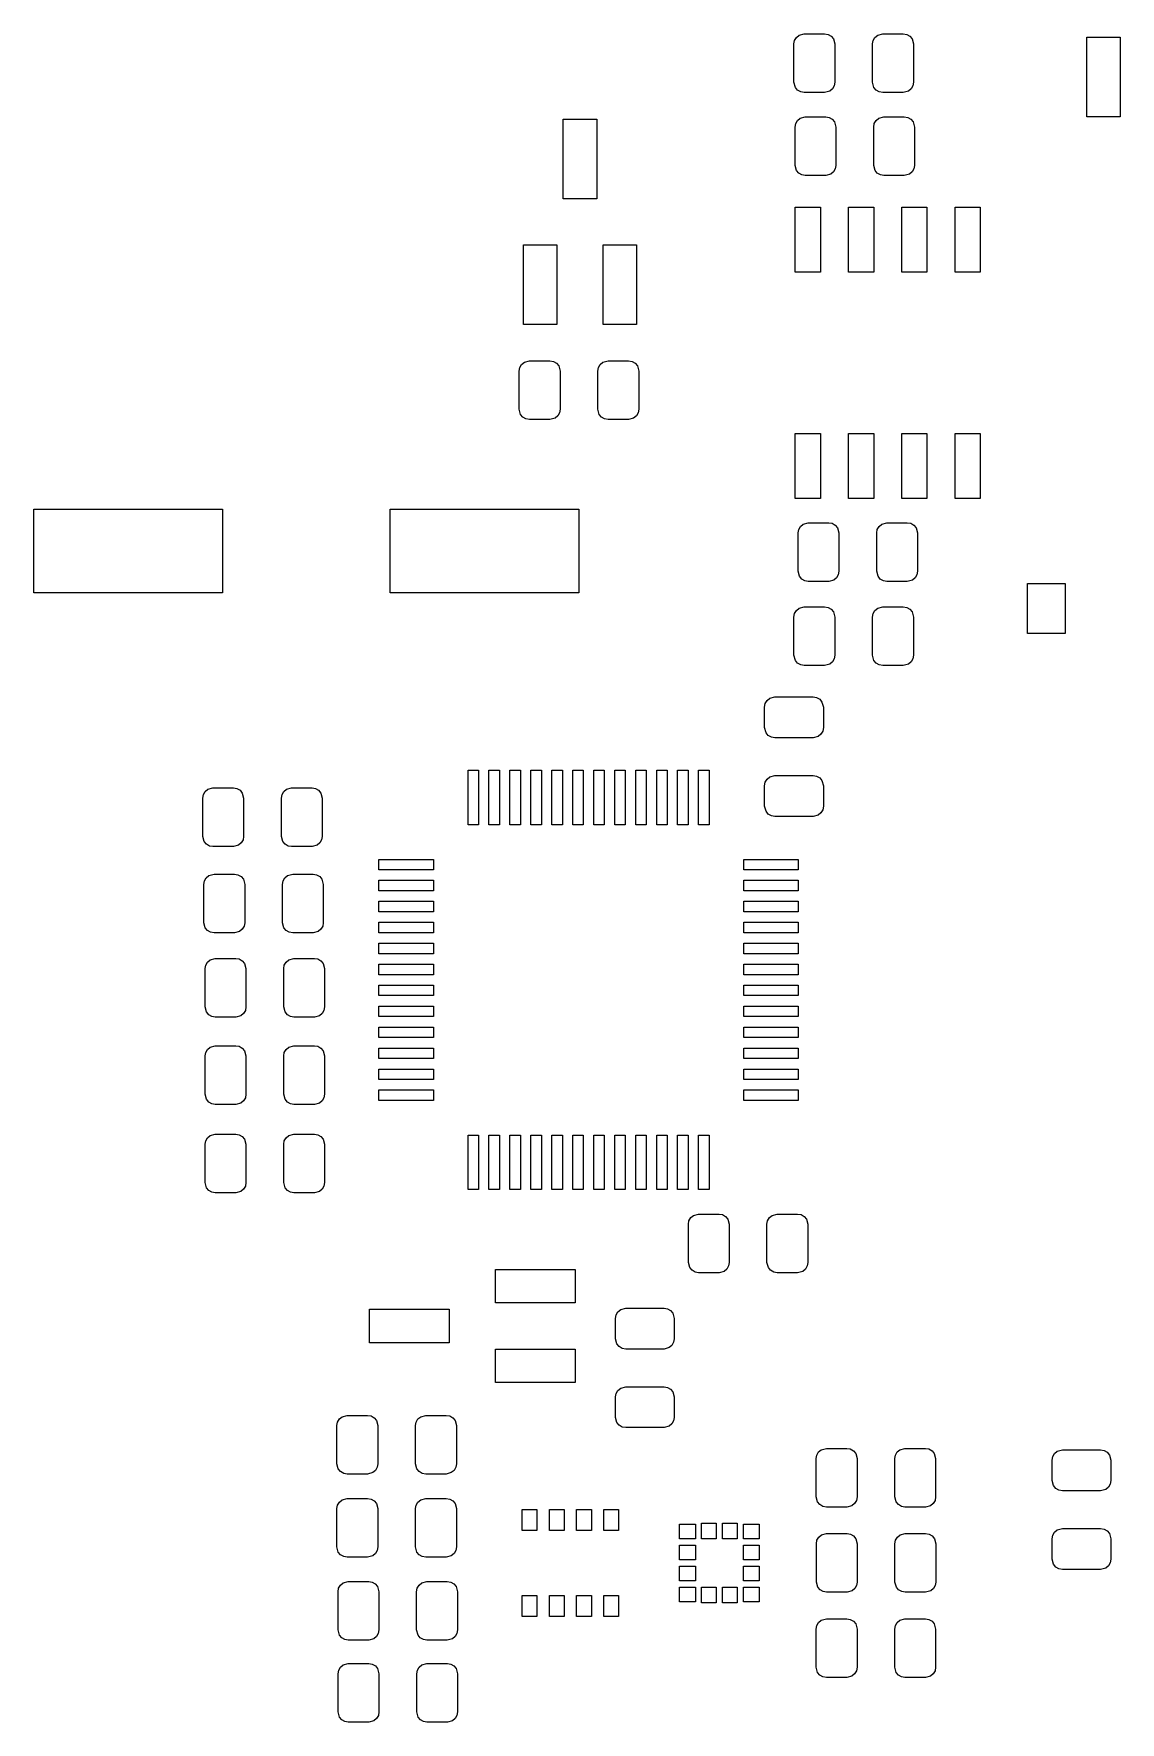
# Model space of a CAD drawing. Extents: x 70.8 to 122.8, y -108.7 to -68.4.
# Drawn here: x 70.77 to 96.68, y -108.7 to -68.44 of the extents above; entities that cross this region are included whole.
import ezdxf

# ---------------------------------------------------------------- set-up
doc = ezdxf.new("R2010")
doc.units = 0
doc.header["$MEASUREMENT"] = 0
doc.layers.add('BLACK', color=7, linetype='CONTINUOUS')

msp = doc.modelspace()

# ---------------------------------------------------------------- linework, layer by layer
at = {"layer": 'BLACK', "linetype": 'CONTINUOUS'}
for p, q in [((89.0216, -68.4715), (89.1435, -68.4388)), ((89.1435, -68.4388), (89.6309, -68.4388)), ((89.6309, -68.4388), (89.7143, -68.4535)), ((90.8966, -68.4715), (91.0185, -68.4388)), ((91.0185, -68.4388), (91.5059, -68.4388)), ((91.5059, -68.4388), (91.5893, -68.4535)), ((88.8997, -68.6825), (88.9144, -68.5992)), ((88.8997, -69.5951), (88.8997, -68.6825)), ((88.9144, -68.5992), (88.9567, -68.5259)), ((88.9567, -68.5259), (89.0216, -68.4715)), ((89.7143, -68.4535), (89.7876, -68.4958)), ((89.7876, -68.4958), (89.842, -68.5607)), ((89.842, -68.5607), (89.8747, -68.6825)), ((89.8747, -68.6825), (89.8747, -69.5951)), ((90.7747, -68.6825), (90.7894, -68.5992)), ((90.7747, -69.5951), (90.7747, -68.6825)), ((90.7894, -68.5992), (90.8317, -68.5259)), ((90.8317, -68.5259), (90.8966, -68.4715)), ((91.5893, -68.4535), (91.6626, -68.4958)), ((91.6626, -68.4958), (91.717, -68.5607)), ((91.717, -68.5607), (91.7497, -68.6825)), ((91.7497, -68.6825), (91.7497, -69.5951)), ((95.8812, -70.4176), (95.8812, -68.5176)), ((95.8812, -68.5176), (96.6812, -68.5176)), ((96.6812, -68.5176), (96.6812, -70.4176)), ((88.9324, -69.7169), (88.8997, -69.5951)), ((89.8747, -69.5951), (89.86, -69.6784)), ((90.8074, -69.7169), (90.7747, -69.5951)), ((91.7497, -69.5951), (91.735, -69.6784)), ((88.9868, -69.7818), (88.9324, -69.7169)), ((89.0601, -69.8241), (88.9868, -69.7818)), ((89.1435, -69.8388), (89.0601, -69.8241)), ((89.6309, -69.8388), (89.1435, -69.8388)), ((89.7528, -69.8061), (89.6309, -69.8388)), ((89.8177, -69.7517), (89.7528, -69.8061)), ((89.86, -69.6784), (89.8177, -69.7517)), ((90.8618, -69.7818), (90.8074, -69.7169)), ((90.9351, -69.8241), (90.8618, -69.7818)), ((91.0185, -69.8388), (90.9351, -69.8241)), ((91.5059, -69.8388), (91.0185, -69.8388)), ((91.6278, -69.8061), (91.5059, -69.8388)), ((91.6927, -69.7517), (91.6278, -69.8061)), ((91.735, -69.6784), (91.6927, -69.7517)), ((88.9821, -70.5071), (89.047, -70.4527)), ((89.047, -70.4527), (89.1688, -70.42)), ((89.1688, -70.42), (89.6563, -70.42)), ((89.6563, -70.42), (89.7397, -70.4347)), ((89.7397, -70.4347), (89.813, -70.477)), ((90.8571, -70.5071), (90.922, -70.4527)), ((90.922, -70.4527), (91.0438, -70.42)), ((91.0438, -70.42), (91.5313, -70.42)), ((91.5313, -70.42), (91.6147, -70.4347)), ((91.6147, -70.4347), (91.688, -70.477)), ((96.6812, -70.4176), (95.8812, -70.4176)), ((83.3946, -72.3734), (83.3946, -70.4734)), ((83.3946, -70.4734), (84.1946, -70.4734)), ((84.1946, -70.4734), (84.1946, -72.3734)), ((88.9251, -70.6637), (88.9398, -70.5804)), ((88.9251, -71.5763), (88.9251, -70.6637)), ((88.9398, -70.5804), (88.9821, -70.5071)), ((89.813, -70.477), (89.8674, -70.5419)), ((89.8674, -70.5419), (89.9001, -70.6637)), ((89.9001, -70.6637), (89.9001, -71.5763)), ((90.8001, -70.6637), (90.8148, -70.5804)), ((90.8001, -71.5763), (90.8001, -70.6637)), ((90.8148, -70.5804), (90.8571, -70.5071)), ((91.688, -70.477), (91.7424, -70.5419)), ((91.7424, -70.5419), (91.7751, -70.6637)), ((91.7751, -70.6637), (91.7751, -71.5763)), ((88.9578, -71.6981), (88.9251, -71.5763)), ((89.8854, -71.6596), (89.8431, -71.7329)), ((89.9001, -71.5763), (89.8854, -71.6596)), ((90.8328, -71.6981), (90.8001, -71.5763)), ((91.7604, -71.6596), (91.7181, -71.7329)), ((91.7751, -71.5763), (91.7604, -71.6596)), ((89.0122, -71.763), (88.9578, -71.6981)), ((89.0855, -71.8053), (89.0122, -71.763)), ((89.1688, -71.82), (89.0855, -71.8053)), ((89.6563, -71.82), (89.1688, -71.82)), ((89.7782, -71.7873), (89.6563, -71.82)), ((89.8431, -71.7329), (89.7782, -71.7873)), ((90.8872, -71.763), (90.8328, -71.6981)), ((90.9605, -71.8053), (90.8872, -71.763)), ((91.0438, -71.82), (90.9605, -71.8053)), ((91.5313, -71.82), (91.0438, -71.82)), ((91.6532, -71.7873), (91.5313, -71.82)), ((91.7181, -71.7329), (91.6532, -71.7873)), ((84.1946, -72.3734), (83.3946, -72.3734)), ((88.9302, -74.1226), (88.9302, -72.5726)), ((88.9302, -72.5726), (89.5302, -72.5726)), ((89.5302, -72.5726), (89.5302, -74.1226)), ((90.2002, -74.1226), (90.2002, -72.5726)), ((90.2002, -72.5726), (90.8002, -72.5726)), ((90.8002, -72.5726), (90.8002, -74.1226)), ((91.4702, -74.1226), (91.4702, -72.5726)), ((91.4702, -72.5726), (92.0702, -72.5726)), ((92.0702, -72.5726), (92.0702, -74.1226)), ((92.7402, -74.1226), (92.7402, -72.5726)), ((92.7402, -72.5726), (93.3402, -72.5726)), ((93.3402, -72.5726), (93.3402, -74.1226)), ((82.4446, -75.3734), (82.4446, -73.4734)), ((82.4446, -73.4734), (83.2446, -73.4734)), ((83.2446, -73.4734), (83.2446, -75.3734)), ((84.3446, -75.3734), (84.3446, -73.4734)), ((84.3446, -73.4734), (85.1446, -73.4734)), ((85.1446, -73.4734), (85.1446, -75.3734)), ((89.5302, -74.1226), (88.9302, -74.1226)), ((90.8002, -74.1226), (90.2002, -74.1226)), ((92.0702, -74.1226), (91.4702, -74.1226)), ((93.3402, -74.1226), (92.7402, -74.1226)), ((83.2446, -75.3734), (82.4446, -75.3734)), ((85.1446, -75.3734), (84.3446, -75.3734)), ((82.3465, -76.4804), (82.3612, -76.397)), ((82.3465, -77.3928), (82.3465, -76.4804)), ((82.3612, -76.397), (82.4035, -76.3237)), ((82.4035, -76.3237), (82.4684, -76.2693)), ((82.4684, -76.2693), (82.5902, -76.2366)), ((82.5902, -76.2366), (83.0777, -76.2366)), ((83.0777, -76.2366), (83.1611, -76.2513)), ((83.1611, -76.2513), (83.2344, -76.2936)), ((83.2344, -76.2936), (83.2888, -76.3585)), ((83.2888, -76.3585), (83.3215, -76.4804)), ((83.3215, -76.4804), (83.3215, -77.3928)), ((84.2215, -76.4804), (84.2362, -76.397)), ((84.2215, -77.3928), (84.2215, -76.4804)), ((84.2362, -76.397), (84.2785, -76.3237)), ((84.2785, -76.3237), (84.3434, -76.2693)), ((84.3434, -76.2693), (84.4652, -76.2366)), ((84.4652, -76.2366), (84.9527, -76.2366)), ((84.9527, -76.2366), (85.0361, -76.2513)), ((85.0361, -76.2513), (85.1094, -76.2936)), ((85.1094, -76.2936), (85.1638, -76.3585)), ((85.1638, -76.3585), (85.1965, -76.4804)), ((85.1965, -76.4804), (85.1965, -77.3928)), ((82.3792, -77.5147), (82.3465, -77.3928)), ((82.4336, -77.5796), (82.3792, -77.5147)), ((82.5069, -77.6219), (82.4336, -77.5796)), ((82.5902, -77.6366), (82.5069, -77.6219)), ((83.0777, -77.6366), (82.5902, -77.6366)), ((83.1996, -77.6039), (83.0777, -77.6366)), ((83.2645, -77.5495), (83.1996, -77.6039)), ((83.3068, -77.4762), (83.2645, -77.5495)), ((83.3215, -77.3928), (83.3068, -77.4762)), ((84.2542, -77.5147), (84.2215, -77.3928)), ((84.3086, -77.5796), (84.2542, -77.5147)), ((84.3819, -77.6219), (84.3086, -77.5796)), ((84.4652, -77.6366), (84.3819, -77.6219)), ((84.9527, -77.6366), (84.4652, -77.6366)), ((85.0746, -77.6039), (84.9527, -77.6366)), ((85.1395, -77.5495), (85.0746, -77.6039)), ((85.1818, -77.4762), (85.1395, -77.5495)), ((85.1965, -77.3928), (85.1818, -77.4762)), ((88.9302, -79.5226), (88.9302, -77.9726)), ((88.9302, -77.9726), (89.5302, -77.9726)), ((89.5302, -77.9726), (89.5302, -79.5226)), ((90.2002, -79.5226), (90.2002, -77.9726)), ((90.2002, -77.9726), (90.8002, -77.9726)), ((90.8002, -77.9726), (90.8002, -79.5226)), ((91.4702, -79.5226), (91.4702, -77.9726)), ((91.4702, -77.9726), (92.0702, -77.9726)), ((92.0702, -77.9726), (92.0702, -79.5226)), ((92.7402, -79.5226), (92.7402, -77.9726)), ((92.7402, -77.9726), (93.3402, -77.9726)), ((93.3402, -77.9726), (93.3402, -79.5226)), ((89.5302, -79.5226), (88.9302, -79.5226)), ((90.8002, -79.5226), (90.2002, -79.5226)), ((92.0702, -79.5226), (91.4702, -79.5226)), ((93.3402, -79.5226), (92.7402, -79.5226)), ((70.7668, -81.772), (70.7668, -79.772)), ((70.7668, -79.772), (75.2668, -79.772)), ((75.2668, -79.772), (75.2668, -81.772)), ((79.2668, -81.772), (79.2668, -79.772)), ((79.2668, -79.772), (83.7668, -79.772)), ((83.7668, -79.772), (83.7668, -81.772)), ((89.1186, -80.1301), (89.2404, -80.0974)), ((89.2404, -80.0974), (89.7279, -80.0974)), ((89.7279, -80.0974), (89.8113, -80.1121)), ((89.8113, -80.1121), (89.8846, -80.1544)), ((90.9936, -80.1301), (91.1154, -80.0974)), ((91.1154, -80.0974), (91.6029, -80.0974)), ((91.6029, -80.0974), (91.6863, -80.1121)), ((91.6863, -80.1121), (91.7596, -80.1544)), ((88.9967, -80.3411), (89.0114, -80.2578)), ((88.9967, -81.2536), (88.9967, -80.3411)), ((89.0114, -80.2578), (89.0537, -80.1845)), ((89.0537, -80.1845), (89.1186, -80.1301)), ((89.8846, -80.1544), (89.939, -80.2193)), ((89.939, -80.2193), (89.9717, -80.3411)), ((89.9717, -80.3411), (89.9717, -81.2536)), ((90.8717, -80.3411), (90.8864, -80.2578)), ((90.8717, -81.2536), (90.8717, -80.3411)), ((90.8864, -80.2578), (90.9287, -80.1845)), ((90.9287, -80.1845), (90.9936, -80.1301)), ((91.7596, -80.1544), (91.814, -80.2193)), ((91.814, -80.2193), (91.8467, -80.3411)), ((91.8467, -80.3411), (91.8467, -81.2536)), ((89.0294, -81.3755), (88.9967, -81.2536)), ((89.9717, -81.2536), (89.957, -81.337)), ((90.9044, -81.3755), (90.8717, -81.2536)), ((91.8467, -81.2536), (91.832, -81.337)), ((89.0838, -81.4404), (89.0294, -81.3755)), ((89.1571, -81.4827), (89.0838, -81.4404)), ((89.2404, -81.4974), (89.1571, -81.4827)), ((89.7279, -81.4974), (89.2404, -81.4974)), ((89.8498, -81.4647), (89.7279, -81.4974)), ((89.9147, -81.4103), (89.8498, -81.4647)), ((89.957, -81.337), (89.9147, -81.4103)), ((90.9588, -81.4404), (90.9044, -81.3755)), ((91.0321, -81.4827), (90.9588, -81.4404)), ((91.1154, -81.4974), (91.0321, -81.4827)), ((91.6029, -81.4974), (91.1154, -81.4974)), ((91.7248, -81.4647), (91.6029, -81.4974)), ((91.7897, -81.4103), (91.7248, -81.4647)), ((91.832, -81.337), (91.7897, -81.4103)), ((94.4708, -82.7436), (94.4708, -81.5436)), ((94.4708, -81.5436), (95.3708, -81.5436)), ((95.3708, -81.5436), (95.3708, -82.7436)), ((75.2668, -81.772), (70.7668, -81.772)), ((83.7668, -81.772), (79.2668, -81.772)), ((89.0216, -82.1367), (89.1435, -82.104)), ((89.1435, -82.104), (89.6309, -82.104)), ((89.6309, -82.104), (89.7143, -82.1187)), ((89.7143, -82.1187), (89.7876, -82.161)), ((90.8966, -82.1367), (91.0185, -82.104)), ((91.0185, -82.104), (91.5059, -82.104)), ((91.5059, -82.104), (91.5893, -82.1187)), ((91.5893, -82.1187), (91.6626, -82.161)), ((88.8997, -82.3477), (88.9144, -82.2644)), ((88.8997, -83.2602), (88.8997, -82.3477)), ((88.9144, -82.2644), (88.9567, -82.1911)), ((88.9567, -82.1911), (89.0216, -82.1367)), ((89.7876, -82.161), (89.842, -82.2259)), ((89.842, -82.2259), (89.8747, -82.3477)), ((89.8747, -82.3477), (89.8747, -83.2602)), ((90.7747, -82.3477), (90.7894, -82.2644)), ((90.7747, -83.2602), (90.7747, -82.3477)), ((90.7894, -82.2644), (90.8317, -82.1911)), ((90.8317, -82.1911), (90.8966, -82.1367)), ((91.6626, -82.161), (91.717, -82.2259)), ((91.717, -82.2259), (91.7497, -82.3477)), ((91.7497, -82.3477), (91.7497, -83.2602)), ((95.3708, -82.7436), (94.4708, -82.7436)), ((88.9324, -83.3821), (88.8997, -83.2602)), ((89.8747, -83.2602), (89.86, -83.3436)), ((90.8074, -83.3821), (90.7747, -83.2602)), ((91.7497, -83.2602), (91.735, -83.3436)), ((88.9868, -83.447), (88.9324, -83.3821)), ((89.0601, -83.4893), (88.9868, -83.447)), ((89.1435, -83.504), (89.0601, -83.4893)), ((89.6309, -83.504), (89.1435, -83.504)), ((89.7528, -83.4713), (89.6309, -83.504)), ((89.8177, -83.4169), (89.7528, -83.4713)), ((89.86, -83.3436), (89.8177, -83.4169)), ((90.8618, -83.447), (90.8074, -83.3821)), ((90.9351, -83.4893), (90.8618, -83.447)), ((91.0185, -83.504), (90.9351, -83.4893)), ((91.5059, -83.504), (91.0185, -83.504)), ((91.6278, -83.4713), (91.5059, -83.504)), ((91.6927, -83.4169), (91.6278, -83.4713)), ((91.735, -83.3436), (91.6927, -83.4169)), ((88.2, -84.4952), (88.2147, -84.4119)), ((88.2, -84.9827), (88.2, -84.4952)), ((88.2147, -84.4119), (88.257, -84.3386)), ((88.257, -84.3386), (88.3219, -84.2842)), ((88.3219, -84.2842), (88.4437, -84.2515)), ((88.4437, -84.2515), (89.3563, -84.2515)), ((89.3563, -84.2515), (89.4396, -84.2662)), ((89.4396, -84.2662), (89.5129, -84.3085)), ((89.5129, -84.3085), (89.5673, -84.3734)), ((89.5673, -84.3734), (89.6, -84.4952)), ((89.6, -84.4952), (89.6, -84.9827)), ((88.2327, -85.1046), (88.2, -84.9827)), ((88.2871, -85.1695), (88.2327, -85.1046)), ((88.3604, -85.2118), (88.2871, -85.1695)), ((88.4437, -85.2265), (88.3604, -85.2118)), ((89.3563, -85.2265), (88.4437, -85.2265)), ((89.4781, -85.1938), (89.3563, -85.2265)), ((89.543, -85.1394), (89.4781, -85.1938)), ((89.5853, -85.0661), (89.543, -85.1394)), ((89.6, -84.9827), (89.5853, -85.0661)), ((81.125, -87.3), (81.125, -86)), ((81.125, -86), (81.375, -86)), ((81.375, -86), (81.375, -87.3)), ((81.625, -87.3), (81.625, -86)), ((81.625, -86), (81.875, -86)), ((81.875, -86), (81.875, -87.3)), ((82.125, -87.3), (82.125, -86)), ((82.125, -86), (82.375, -86)), ((82.375, -86), (82.375, -87.3)), ((82.625, -87.3), (82.625, -86)), ((82.625, -86), (82.875, -86)), ((82.875, -86), (82.875, -87.3)), ((83.125, -87.3), (83.125, -86)), ((83.125, -86), (83.375, -86)), ((83.375, -86), (83.375, -87.3)), ((83.625, -87.3), (83.625, -86)), ((83.625, -86), (83.875, -86)), ((83.875, -86), (83.875, -87.3)), ((84.125, -87.3), (84.125, -86)), ((84.125, -86), (84.375, -86)), ((84.375, -86), (84.375, -87.3)), ((84.625, -87.3), (84.625, -86)), ((84.625, -86), (84.875, -86)), ((84.875, -86), (84.875, -87.3)), ((85.125, -87.3), (85.125, -86)), ((85.125, -86), (85.375, -86)), ((85.375, -86), (85.375, -87.3)), ((85.625, -87.3), (85.625, -86)), ((85.625, -86), (85.875, -86)), ((85.875, -86), (85.875, -87.3)), ((86.125, -87.3), (86.125, -86)), ((86.125, -86), (86.375, -86)), ((86.375, -86), (86.375, -87.3)), ((86.625, -87.3), (86.625, -86)), ((86.625, -86), (86.875, -86)), ((86.875, -86), (86.875, -87.3)), ((88.257, -86.2136), (88.3219, -86.1592)), ((88.3219, -86.1592), (88.4437, -86.1265)), ((88.4437, -86.1265), (89.3563, -86.1265)), ((89.3563, -86.1265), (89.4396, -86.1412)), ((89.4396, -86.1412), (89.5129, -86.1835)), ((74.8128, -86.5824), (74.8551, -86.5091)), ((74.8551, -86.5091), (74.92, -86.4547)), ((74.92, -86.4547), (75.0418, -86.422)), ((75.0418, -86.422), (75.5293, -86.422)), ((75.5293, -86.422), (75.6127, -86.4367)), ((75.6127, -86.4367), (75.686, -86.479)), ((75.686, -86.479), (75.7404, -86.5439)), ((75.7404, -86.5439), (75.7731, -86.6658)), ((76.6878, -86.5824), (76.7301, -86.5091)), ((76.7301, -86.5091), (76.795, -86.4547)), ((76.795, -86.4547), (76.9168, -86.422)), ((76.9168, -86.422), (77.4043, -86.422)), ((77.4043, -86.422), (77.4877, -86.4367)), ((77.4877, -86.4367), (77.561, -86.479)), ((77.561, -86.479), (77.6154, -86.5439)), ((77.6154, -86.5439), (77.6481, -86.6658)), ((88.2, -86.3702), (88.2147, -86.2869)), ((88.2, -86.8577), (88.2, -86.3702)), ((88.2147, -86.2869), (88.257, -86.2136)), ((89.5129, -86.1835), (89.5673, -86.2484)), ((89.5673, -86.2484), (89.6, -86.3702)), ((89.6, -86.3702), (89.6, -86.8577)), ((74.7981, -86.6658), (74.8128, -86.5824)), ((74.7981, -87.5782), (74.7981, -86.6658)), ((75.7731, -86.6658), (75.7731, -87.5782)), ((76.6731, -86.6658), (76.6878, -86.5824)), ((76.6731, -87.5782), (76.6731, -86.6658)), ((77.6481, -86.6658), (77.6481, -87.5782)), ((88.2327, -86.9796), (88.2, -86.8577)), ((89.5853, -86.9411), (89.543, -87.0144)), ((89.6, -86.8577), (89.5853, -86.9411)), ((81.375, -87.3), (81.125, -87.3)), ((81.875, -87.3), (81.625, -87.3)), ((82.375, -87.3), (82.125, -87.3)), ((82.875, -87.3), (82.625, -87.3)), ((83.375, -87.3), (83.125, -87.3)), ((83.875, -87.3), (83.625, -87.3)), ((84.375, -87.3), (84.125, -87.3)), ((84.875, -87.3), (84.625, -87.3)), ((85.375, -87.3), (85.125, -87.3)), ((85.875, -87.3), (85.625, -87.3)), ((86.375, -87.3), (86.125, -87.3)), ((86.875, -87.3), (86.625, -87.3)), ((88.2871, -87.0445), (88.2327, -86.9796)), ((88.3604, -87.0868), (88.2871, -87.0445)), ((88.4437, -87.1015), (88.3604, -87.0868)), ((89.3563, -87.1015), (88.4437, -87.1015)), ((89.4781, -87.0688), (89.3563, -87.1015)), ((89.543, -87.0144), (89.4781, -87.0688)), ((74.8308, -87.7001), (74.7981, -87.5782)), ((74.8852, -87.765), (74.8308, -87.7001)), ((74.9585, -87.8073), (74.8852, -87.765)), ((75.7161, -87.7349), (75.6512, -87.7893)), ((75.7584, -87.6616), (75.7161, -87.7349)), ((75.7731, -87.5782), (75.7584, -87.6616)), ((76.7058, -87.7001), (76.6731, -87.5782)), ((76.7602, -87.765), (76.7058, -87.7001)), ((76.8335, -87.8073), (76.7602, -87.765)), ((77.5911, -87.7349), (77.5262, -87.7893)), ((77.6334, -87.6616), (77.5911, -87.7349)), ((77.6481, -87.5782), (77.6334, -87.6616)), ((75.0418, -87.822), (74.9585, -87.8073)), ((75.5293, -87.822), (75.0418, -87.822)), ((75.6512, -87.7893), (75.5293, -87.822)), ((76.9168, -87.822), (76.8335, -87.8073)), ((77.4043, -87.822), (76.9168, -87.822)), ((77.5262, -87.7893), (77.4043, -87.822)), ((79, -88.375), (79, -88.125)), ((79, -88.125), (80.3, -88.125)), ((80.3, -88.125), (80.3, -88.375)), ((87.7, -88.375), (87.7, -88.125)), ((87.7, -88.125), (89, -88.125)), ((89, -88.125), (89, -88.375)), ((74.8382, -88.6398), (74.8805, -88.5665)), ((74.8805, -88.5665), (74.9454, -88.5121)), ((74.9454, -88.5121), (75.0673, -88.4794)), ((75.0673, -88.4794), (75.5547, -88.4794)), ((75.5547, -88.4794), (75.6381, -88.4941)), ((75.6381, -88.4941), (75.7114, -88.5364)), ((75.7114, -88.5364), (75.7658, -88.6013)), ((76.7132, -88.6398), (76.7555, -88.5665)), ((76.7555, -88.5665), (76.8204, -88.5121)), ((76.8204, -88.5121), (76.9423, -88.4794)), ((76.9423, -88.4794), (77.4297, -88.4794)), ((77.4297, -88.4794), (77.5131, -88.4941)), ((77.5131, -88.4941), (77.5864, -88.5364)), ((77.5864, -88.5364), (77.6408, -88.6013)), ((80.3, -88.375), (79, -88.375)), ((89, -88.375), (87.7, -88.375)), ((74.8235, -88.7231), (74.8382, -88.6398)), ((74.8235, -89.6356), (74.8235, -88.7231)), ((75.7658, -88.6013), (75.7985, -88.7231)), ((75.7985, -88.7231), (75.7985, -89.6356)), ((76.6985, -88.7231), (76.7132, -88.6398)), ((76.6985, -89.6356), (76.6985, -88.7231)), ((77.6408, -88.6013), (77.6735, -88.7231)), ((77.6735, -88.7231), (77.6735, -89.6356)), ((79, -88.875), (79, -88.625)), ((79, -88.625), (80.3, -88.625)), ((80.3, -88.875), (79, -88.875)), ((80.3, -88.625), (80.3, -88.875)), ((87.7, -88.875), (87.7, -88.625)), ((87.7, -88.625), (89, -88.625)), ((89, -88.875), (87.7, -88.875)), ((89, -88.625), (89, -88.875)), ((79, -89.375), (79, -89.125)), ((79, -89.125), (80.3, -89.125)), ((80.3, -89.375), (79, -89.375)), ((80.3, -89.125), (80.3, -89.375)), ((87.7, -89.375), (87.7, -89.125)), ((87.7, -89.125), (89, -89.125)), ((89, -89.375), (87.7, -89.375)), ((89, -89.125), (89, -89.375)), ((74.8562, -89.7575), (74.8235, -89.6356)), ((74.9106, -89.8224), (74.8562, -89.7575)), ((75.7838, -89.719), (75.7415, -89.7923)), ((75.7985, -89.6356), (75.7838, -89.719)), ((76.7312, -89.7575), (76.6985, -89.6356)), ((76.7856, -89.8224), (76.7312, -89.7575)), ((77.6588, -89.719), (77.6165, -89.7923)), ((77.6735, -89.6356), (77.6588, -89.719)), ((79, -89.875), (79, -89.625)), ((79, -89.625), (80.3, -89.625)), ((80.3, -89.625), (80.3, -89.875)), ((87.7, -89.875), (87.7, -89.625)), ((87.7, -89.625), (89, -89.625)), ((89, -89.625), (89, -89.875)), ((74.9839, -89.8647), (74.9106, -89.8224)), ((75.0673, -89.8794), (74.9839, -89.8647)), ((75.5547, -89.8794), (75.0673, -89.8794)), ((75.6766, -89.8467), (75.5547, -89.8794)), ((75.7415, -89.7923), (75.6766, -89.8467)), ((76.8589, -89.8647), (76.7856, -89.8224)), ((76.9423, -89.8794), (76.8589, -89.8647)), ((77.4297, -89.8794), (76.9423, -89.8794)), ((77.5516, -89.8467), (77.4297, -89.8794)), ((77.6165, -89.7923), (77.5516, -89.8467)), ((80.3, -89.875), (79, -89.875)), ((79, -90.375), (79, -90.125)), ((79, -90.125), (80.3, -90.125)), ((80.3, -90.125), (80.3, -90.375)), ((89, -89.875), (87.7, -89.875)), ((87.7, -90.375), (87.7, -90.125)), ((87.7, -90.125), (89, -90.125)), ((89, -90.125), (89, -90.375)), ((74.8682, -90.6464), (74.9105, -90.5731)), ((74.9105, -90.5731), (74.9754, -90.5187)), ((74.9754, -90.5187), (75.0973, -90.486)), ((75.0973, -90.486), (75.5847, -90.486)), ((75.5847, -90.486), (75.6681, -90.5007)), ((75.6681, -90.5007), (75.7414, -90.543)), ((75.7414, -90.543), (75.7958, -90.6079)), ((76.7432, -90.6464), (76.7855, -90.5731)), ((76.7855, -90.5731), (76.8504, -90.5187)), ((76.8504, -90.5187), (76.9723, -90.486)), ((76.9723, -90.486), (77.4597, -90.486)), ((77.4597, -90.486), (77.5431, -90.5007)), ((77.5431, -90.5007), (77.6164, -90.543)), ((77.6164, -90.543), (77.6708, -90.6079)), ((80.3, -90.375), (79, -90.375)), ((89, -90.375), (87.7, -90.375)), ((74.8535, -90.7297), (74.8682, -90.6464)), ((74.8535, -91.6422), (74.8535, -90.7297)), ((75.7958, -90.6079), (75.8285, -90.7297)), ((75.8285, -90.7297), (75.8285, -91.6422)), ((76.7285, -90.7297), (76.7432, -90.6464)), ((76.7285, -91.6422), (76.7285, -90.7297)), ((77.6708, -90.6079), (77.7035, -90.7297)), ((77.7035, -90.7297), (77.7035, -91.6422)), ((79, -90.875), (79, -90.625)), ((79, -90.625), (80.3, -90.625)), ((80.3, -90.875), (79, -90.875)), ((80.3, -90.625), (80.3, -90.875)), ((87.7, -90.875), (87.7, -90.625)), ((87.7, -90.625), (89, -90.625)), ((89, -90.875), (87.7, -90.875)), ((89, -90.625), (89, -90.875)), ((79, -91.375), (79, -91.125)), ((79, -91.125), (80.3, -91.125)), ((80.3, -91.375), (79, -91.375)), ((80.3, -91.125), (80.3, -91.375)), ((87.7, -91.375), (87.7, -91.125)), ((87.7, -91.125), (89, -91.125)), ((89, -91.375), (87.7, -91.375)), ((89, -91.125), (89, -91.375)), ((74.8862, -91.7641), (74.8535, -91.6422)), ((74.9406, -91.829), (74.8862, -91.7641)), ((75.8138, -91.7256), (75.7715, -91.7989)), ((75.8285, -91.6422), (75.8138, -91.7256)), ((76.7612, -91.7641), (76.7285, -91.6422)), ((76.8156, -91.829), (76.7612, -91.7641)), ((77.6888, -91.7256), (77.6465, -91.7989)), ((77.7035, -91.6422), (77.6888, -91.7256)), ((79, -91.875), (79, -91.625)), ((79, -91.625), (80.3, -91.625)), ((80.3, -91.625), (80.3, -91.875)), ((87.7, -91.875), (87.7, -91.625)), ((87.7, -91.625), (89, -91.625)), ((89, -91.625), (89, -91.875)), ((75.0139, -91.8713), (74.9406, -91.829)), ((75.0973, -91.886), (75.0139, -91.8713)), ((75.5847, -91.886), (75.0973, -91.886)), ((75.7066, -91.8533), (75.5847, -91.886)), ((75.7715, -91.7989), (75.7066, -91.8533)), ((76.8889, -91.8713), (76.8156, -91.829)), ((76.9723, -91.886), (76.8889, -91.8713)), ((77.4597, -91.886), (76.9723, -91.886)), ((77.5816, -91.8533), (77.4597, -91.886)), ((77.6465, -91.7989), (77.5816, -91.8533)), ((80.3, -91.875), (79, -91.875)), ((79, -92.375), (79, -92.125)), ((79, -92.125), (80.3, -92.125)), ((80.3, -92.125), (80.3, -92.375)), ((89, -91.875), (87.7, -91.875)), ((87.7, -92.375), (87.7, -92.125)), ((87.7, -92.125), (89, -92.125)), ((89, -92.125), (89, -92.375)), ((74.9105, -92.6559), (74.9754, -92.6015)), ((74.9754, -92.6015), (75.0973, -92.5688)), ((75.0973, -92.5688), (75.5847, -92.5688)), ((75.5847, -92.5688), (75.6681, -92.5835)), ((75.6681, -92.5835), (75.7414, -92.6258)), ((76.7855, -92.6559), (76.8504, -92.6015)), ((76.8504, -92.6015), (76.9723, -92.5688)), ((76.9723, -92.5688), (77.4597, -92.5688)), ((77.4597, -92.5688), (77.5431, -92.5835)), ((77.5431, -92.5835), (77.6164, -92.6258)), ((80.3, -92.375), (79, -92.375)), ((89, -92.375), (87.7, -92.375)), ((74.8535, -92.8126), (74.8682, -92.7292)), ((74.8535, -93.725), (74.8535, -92.8126)), ((74.8682, -92.7292), (74.9105, -92.6559)), ((75.7414, -92.6258), (75.7958, -92.6907)), ((75.7958, -92.6907), (75.8285, -92.8126)), ((75.8285, -92.8126), (75.8285, -93.725)), ((76.7285, -92.8126), (76.7432, -92.7292)), ((76.7285, -93.725), (76.7285, -92.8126)), ((76.7432, -92.7292), (76.7855, -92.6559)), ((77.6164, -92.6258), (77.6708, -92.6907)), ((77.6708, -92.6907), (77.7035, -92.8126)), ((77.7035, -92.8126), (77.7035, -93.725)), ((79, -92.875), (79, -92.625)), ((79, -92.625), (80.3, -92.625)), ((80.3, -92.875), (79, -92.875)), ((80.3, -92.625), (80.3, -92.875)), ((87.7, -92.875), (87.7, -92.625)), ((87.7, -92.625), (89, -92.625)), ((89, -92.875), (87.7, -92.875)), ((89, -92.625), (89, -92.875)), ((79, -93.375), (79, -93.125)), ((79, -93.125), (80.3, -93.125)), ((80.3, -93.375), (79, -93.375)), ((80.3, -93.125), (80.3, -93.375)), ((87.7, -93.375), (87.7, -93.125)), ((87.7, -93.125), (89, -93.125)), ((89, -93.375), (87.7, -93.375)), ((89, -93.125), (89, -93.375)), ((74.8862, -93.8469), (74.8535, -93.725)), ((75.8138, -93.8084), (75.7715, -93.8817)), ((75.8285, -93.725), (75.8138, -93.8084)), ((76.7612, -93.8469), (76.7285, -93.725)), ((77.6888, -93.8084), (77.6465, -93.8817)), ((77.7035, -93.725), (77.6888, -93.8084)), ((79, -93.875), (79, -93.625)), ((79, -93.625), (80.3, -93.625)), ((80.3, -93.625), (80.3, -93.875)), ((87.7, -93.875), (87.7, -93.625)), ((87.7, -93.625), (89, -93.625)), ((89, -93.625), (89, -93.875)), ((74.9406, -93.9118), (74.8862, -93.8469)), ((75.0139, -93.9541), (74.9406, -93.9118)), ((75.0973, -93.9688), (75.0139, -93.9541)), ((75.5847, -93.9688), (75.0973, -93.9688)), ((75.7066, -93.9361), (75.5847, -93.9688)), ((75.7715, -93.8817), (75.7066, -93.9361)), ((76.8156, -93.9118), (76.7612, -93.8469)), ((76.8889, -93.9541), (76.8156, -93.9118)), ((76.9723, -93.9688), (76.8889, -93.9541)), ((77.4597, -93.9688), (76.9723, -93.9688)), ((77.5816, -93.9361), (77.4597, -93.9688)), ((77.6465, -93.8817), (77.5816, -93.9361)), ((80.3, -93.875), (79, -93.875)), ((89, -93.875), (87.7, -93.875)), ((74.8535, -94.9207), (74.8682, -94.8374)), ((74.8535, -95.8332), (74.8535, -94.9207)), ((74.8682, -94.8374), (74.9105, -94.7641)), ((74.9105, -94.7641), (74.9754, -94.7097)), ((74.9754, -94.7097), (75.0973, -94.677)), ((75.0973, -94.677), (75.5847, -94.677)), ((75.5847, -94.677), (75.6681, -94.6917)), ((75.6681, -94.6917), (75.7414, -94.734)), ((75.7414, -94.734), (75.7958, -94.7989)), ((75.7958, -94.7989), (75.8285, -94.9207)), ((75.8285, -94.9207), (75.8285, -95.8332)), ((76.7285, -94.9207), (76.7432, -94.8374)), ((76.7285, -95.8332), (76.7285, -94.9207)), ((76.7432, -94.8374), (76.7855, -94.7641)), ((76.7855, -94.7641), (76.8504, -94.7097)), ((76.8504, -94.7097), (76.9723, -94.677)), ((76.9723, -94.677), (77.4597, -94.677)), ((77.4597, -94.677), (77.5431, -94.6917)), ((77.5431, -94.6917), (77.6164, -94.734)), ((77.6164, -94.734), (77.6708, -94.7989)), ((77.6708, -94.7989), (77.7035, -94.9207)), ((77.7035, -94.9207), (77.7035, -95.8332)), ((81.125, -96), (81.125, -94.7)), ((81.125, -94.7), (81.375, -94.7)), ((81.375, -94.7), (81.375, -96)), ((81.625, -96), (81.625, -94.7)), ((81.625, -94.7), (81.875, -94.7)), ((81.875, -94.7), (81.875, -96)), ((82.125, -96), (82.125, -94.7)), ((82.125, -94.7), (82.375, -94.7)), ((82.375, -94.7), (82.375, -96)), ((82.625, -96), (82.625, -94.7)), ((82.625, -94.7), (82.875, -94.7)), ((82.875, -94.7), (82.875, -96)), ((83.125, -96), (83.125, -94.7)), ((83.125, -94.7), (83.375, -94.7)), ((83.375, -94.7), (83.375, -96)), ((83.625, -96), (83.625, -94.7)), ((83.625, -94.7), (83.875, -94.7)), ((83.875, -94.7), (83.875, -96)), ((84.125, -96), (84.125, -94.7)), ((84.125, -94.7), (84.375, -94.7)), ((84.375, -94.7), (84.375, -96)), ((84.625, -96), (84.625, -94.7)), ((84.625, -94.7), (84.875, -94.7)), ((84.875, -94.7), (84.875, -96)), ((85.125, -96), (85.125, -94.7)), ((85.125, -94.7), (85.375, -94.7)), ((85.375, -94.7), (85.375, -96)), ((85.625, -96), (85.625, -94.7)), ((85.625, -94.7), (85.875, -94.7)), ((85.875, -94.7), (85.875, -96)), ((86.125, -96), (86.125, -94.7)), ((86.125, -94.7), (86.375, -94.7)), ((86.375, -94.7), (86.375, -96)), ((86.625, -96), (86.625, -94.7)), ((86.625, -94.7), (86.875, -94.7)), ((86.875, -94.7), (86.875, -96)), ((74.8862, -95.9551), (74.8535, -95.8332)), ((74.9406, -96.02), (74.8862, -95.9551)), ((75.0139, -96.0623), (74.9406, -96.02)), ((75.0973, -96.077), (75.0139, -96.0623)), ((75.5847, -96.077), (75.0973, -96.077)), ((75.7066, -96.0443), (75.5847, -96.077)), ((75.7715, -95.9899), (75.7066, -96.0443)), ((75.8138, -95.9166), (75.7715, -95.9899)), ((75.8285, -95.8332), (75.8138, -95.9166)), ((76.7612, -95.9551), (76.7285, -95.8332)), ((76.8156, -96.02), (76.7612, -95.9551)), ((76.8889, -96.0623), (76.8156, -96.02)), ((76.9723, -96.077), (76.8889, -96.0623)), ((77.4597, -96.077), (76.9723, -96.077)), ((77.5816, -96.0443), (77.4597, -96.077)), ((77.6465, -95.9899), (77.5816, -96.0443)), ((77.6888, -95.9166), (77.6465, -95.9899)), ((77.7035, -95.8332), (77.6888, -95.9166)), ((81.375, -96), (81.125, -96)), ((81.875, -96), (81.625, -96)), ((82.375, -96), (82.125, -96)), ((82.875, -96), (82.625, -96)), ((83.375, -96), (83.125, -96)), ((83.875, -96), (83.625, -96)), ((84.375, -96), (84.125, -96)), ((84.875, -96), (84.625, -96)), ((85.375, -96), (85.125, -96)), ((85.875, -96), (85.625, -96)), ((86.375, -96), (86.125, -96)), ((86.875, -96), (86.625, -96)), ((86.4375, -96.6691), (86.5024, -96.6147)), ((86.5024, -96.6147), (86.6242, -96.582)), ((86.6242, -96.582), (87.1118, -96.582)), ((87.1118, -96.582), (87.1951, -96.5967)), ((87.1951, -96.5967), (87.2684, -96.639)), ((88.3125, -96.6691), (88.3774, -96.6147)), ((88.3774, -96.6147), (88.4992, -96.582)), ((88.4992, -96.582), (88.9868, -96.582)), ((88.9868, -96.582), (89.0701, -96.5967)), ((89.0701, -96.5967), (89.1434, -96.639)), ((86.3805, -96.8257), (86.3952, -96.7424)), ((86.3805, -97.7382), (86.3805, -96.8257)), ((86.3952, -96.7424), (86.4375, -96.6691)), ((87.2684, -96.639), (87.3228, -96.7039)), ((87.3228, -96.7039), (87.3555, -96.8257)), ((87.3555, -96.8257), (87.3555, -97.7382)), ((88.2555, -96.8257), (88.2702, -96.7424)), ((88.2555, -97.7382), (88.2555, -96.8257)), ((88.2702, -96.7424), (88.3125, -96.6691)), ((89.1434, -96.639), (89.1978, -96.7039)), ((89.1978, -96.7039), (89.2305, -96.8257)), ((89.2305, -96.8257), (89.2305, -97.7382)), ((86.4132, -97.8601), (86.3805, -97.7382)), ((87.3408, -97.8216), (87.2985, -97.8949)), ((87.3555, -97.7382), (87.3408, -97.8216)), ((88.2882, -97.8601), (88.2555, -97.7382)), ((89.2158, -97.8216), (89.1735, -97.8949)), ((89.2305, -97.7382), (89.2158, -97.8216)), ((81.7778, -98.703), (81.7778, -97.903)), ((81.7778, -97.903), (83.6778, -97.903)), ((83.6778, -97.903), (83.6778, -98.703)), ((86.4676, -97.925), (86.4132, -97.8601)), ((86.5409, -97.9673), (86.4676, -97.925)), ((86.6242, -97.982), (86.5409, -97.9673)), ((87.1118, -97.982), (86.6242, -97.982)), ((87.2336, -97.9493), (87.1118, -97.982)), ((87.2985, -97.8949), (87.2336, -97.9493)), ((88.3426, -97.925), (88.2882, -97.8601)), ((88.4159, -97.9673), (88.3426, -97.925)), ((88.4992, -97.982), (88.4159, -97.9673)), ((88.9868, -97.982), (88.4992, -97.982)), ((89.1086, -97.9493), (88.9868, -97.982)), ((89.1735, -97.8949), (89.1086, -97.9493)), ((78.7778, -99.653), (78.7778, -98.853)), ((78.7778, -98.853), (80.6778, -98.853)), ((80.6778, -98.853), (80.6778, -99.653)), ((83.6778, -98.703), (81.7778, -98.703)), ((84.644, -99.0703), (84.6587, -98.9869)), ((84.6587, -98.9869), (84.701, -98.9136)), ((84.701, -98.9136), (84.7659, -98.8592)), ((84.7659, -98.8592), (84.8877, -98.8265)), ((84.8877, -98.8265), (85.8002, -98.8265)), ((85.8002, -98.8265), (85.8836, -98.8412)), ((85.8836, -98.8412), (85.9569, -98.8835)), ((85.9569, -98.8835), (86.0113, -98.9484)), ((86.0113, -98.9484), (86.044, -99.0703)), ((84.644, -99.5577), (84.644, -99.0703)), ((86.044, -99.0703), (86.044, -99.5577)), ((80.6778, -99.653), (78.7778, -99.653)), ((81.7778, -100.603), (81.7778, -99.803)), ((81.7778, -99.803), (83.6778, -99.803)), ((83.6778, -99.803), (83.6778, -100.603)), ((84.6767, -99.6796), (84.644, -99.5577)), ((84.7311, -99.7445), (84.6767, -99.6796)), ((84.8044, -99.7868), (84.7311, -99.7445)), ((84.8877, -99.8015), (84.8044, -99.7868)), ((85.8002, -99.8015), (84.8877, -99.8015)), ((85.9221, -99.7688), (85.8002, -99.8015)), ((85.987, -99.7144), (85.9221, -99.7688)), ((86.0293, -99.6411), (85.987, -99.7144)), ((86.044, -99.5577), (86.0293, -99.6411)), ((83.6778, -100.603), (81.7778, -100.603)), ((84.644, -100.945), (84.6587, -100.862)), ((84.644, -101.433), (84.644, -100.945)), ((84.6587, -100.862), (84.701, -100.789)), ((84.701, -100.789), (84.7659, -100.734)), ((84.7659, -100.734), (84.8877, -100.701)), ((84.8877, -100.701), (85.8002, -100.701)), ((85.8002, -100.701), (85.8836, -100.716)), ((85.8836, -100.716), (85.9569, -100.759)), ((85.9569, -100.759), (86.0113, -100.823)), ((86.0113, -100.823), (86.044, -100.945)), ((86.044, -100.945), (86.044, -101.433)), ((78.0555, -101.47), (78.1204, -101.415)), ((78.1204, -101.415), (78.2422, -101.383)), ((78.2422, -101.383), (78.7297, -101.383)), ((78.7297, -101.383), (78.8131, -101.397)), ((78.8131, -101.397), (78.8864, -101.44)), ((78.8864, -101.44), (78.9408, -101.504)), ((79.9305, -101.47), (79.9954, -101.415)), ((79.9954, -101.415), (80.1172, -101.383)), ((80.1172, -101.383), (80.6047, -101.383)), ((80.6047, -101.383), (80.6881, -101.397)), ((80.6881, -101.397), (80.7614, -101.44)), ((80.7614, -101.44), (80.8158, -101.504)), ((84.6767, -101.555), (84.644, -101.433)), ((86.044, -101.433), (86.0293, -101.516)), ((77.9985, -101.626), (78.0132, -101.543)), ((77.9985, -102.539), (77.9985, -101.626)), ((78.0132, -101.543), (78.0555, -101.47)), ((78.9408, -101.504), (78.9735, -101.626)), ((78.9735, -101.626), (78.9735, -102.539)), ((79.8735, -101.626), (79.8882, -101.543)), ((79.8735, -102.539), (79.8735, -101.626)), ((79.8882, -101.543), (79.9305, -101.47)), ((80.8158, -101.504), (80.8485, -101.626)), ((80.8485, -101.626), (80.8485, -102.539)), ((84.7311, -101.619), (84.6767, -101.555)), ((84.8044, -101.662), (84.7311, -101.619)), ((84.8877, -101.676), (84.8044, -101.662)), ((85.8002, -101.676), (84.8877, -101.676)), ((85.9221, -101.644), (85.8002, -101.676)), ((85.987, -101.589), (85.9221, -101.644)), ((86.0293, -101.516), (85.987, -101.589)), ((89.4432, -102.33), (89.4855, -102.257)), ((89.4855, -102.257), (89.5504, -102.203)), ((89.5504, -102.203), (89.6722, -102.17)), ((89.6722, -102.17), (90.1598, -102.17)), ((90.1598, -102.17), (90.2431, -102.185)), ((90.2431, -102.185), (90.3164, -102.227)), ((90.3164, -102.227), (90.3708, -102.292)), ((91.3182, -102.33), (91.3605, -102.257)), ((91.3605, -102.257), (91.4254, -102.203)), ((91.4254, -102.203), (91.5472, -102.17)), ((91.5472, -102.17), (92.0348, -102.17)), ((92.0348, -102.17), (92.1181, -102.185)), ((92.1181, -102.185), (92.1914, -102.227)), ((92.1914, -102.227), (92.2458, -102.292)), ((95.115, -102.294), (95.1799, -102.24)), ((95.1799, -102.24), (95.3017, -102.207)), ((95.3017, -102.207), (96.2142, -102.207)), ((96.2142, -102.207), (96.2976, -102.222)), ((96.2976, -102.222), (96.3709, -102.264)), ((96.3709, -102.264), (96.4253, -102.329)), ((78.0312, -102.661), (77.9985, -102.539)), ((78.0856, -102.726), (78.0312, -102.661)), ((78.9588, -102.622), (78.9165, -102.696)), ((78.9735, -102.539), (78.9588, -102.622)), ((79.9062, -102.661), (79.8735, -102.539)), ((79.9606, -102.726), (79.9062, -102.661)), ((80.8338, -102.622), (80.7915, -102.696)), ((80.8485, -102.539), (80.8338, -102.622)), ((89.4285, -102.414), (89.4432, -102.33)), ((89.4285, -103.326), (89.4285, -102.414)), ((90.3708, -102.292), (90.4035, -102.414)), ((90.4035, -102.414), (90.4035, -103.326)), ((91.3035, -102.414), (91.3182, -102.33)), ((91.3035, -103.326), (91.3035, -102.414)), ((92.2458, -102.292), (92.2785, -102.414)), ((92.2785, -102.414), (92.2785, -103.326)), ((95.058, -102.451), (95.0727, -102.367)), ((95.058, -102.938), (95.058, -102.451)), ((95.0727, -102.367), (95.115, -102.294)), ((96.4253, -102.329), (96.458, -102.451)), ((96.458, -102.451), (96.458, -102.938)), ((78.1589, -102.768), (78.0856, -102.726)), ((78.2422, -102.783), (78.1589, -102.768)), ((78.7297, -102.783), (78.2422, -102.783)), ((78.8516, -102.75), (78.7297, -102.783)), ((78.9165, -102.696), (78.8516, -102.75)), ((80.0339, -102.768), (79.9606, -102.726)), ((80.1172, -102.783), (80.0339, -102.768)), ((80.6047, -102.783), (80.1172, -102.783)), ((80.7266, -102.75), (80.6047, -102.783)), ((80.7915, -102.696), (80.7266, -102.75)), ((95.0907, -103.06), (95.058, -102.938)), ((95.1451, -103.125), (95.0907, -103.06)), ((96.4433, -103.022), (96.401, -103.095)), ((96.458, -102.938), (96.4433, -103.022)), ((78.0132, -103.524), (78.0555, -103.451)), ((78.0555, -103.451), (78.1204, -103.396)), ((78.1204, -103.396), (78.2422, -103.364)), ((78.2422, -103.364), (78.7297, -103.364)), ((78.7297, -103.364), (78.8131, -103.378)), ((78.8131, -103.378), (78.8864, -103.421)), ((78.8864, -103.421), (78.9408, -103.486)), ((79.8882, -103.524), (79.9305, -103.451)), ((79.9305, -103.451), (79.9954, -103.396)), ((79.9954, -103.396), (80.1172, -103.364)), ((80.1172, -103.364), (80.6047, -103.364)), ((80.6047, -103.364), (80.6881, -103.378)), ((80.6881, -103.378), (80.7614, -103.421)), ((80.7614, -103.421), (80.8158, -103.486)), ((89.4612, -103.448), (89.4285, -103.326)), ((89.5156, -103.513), (89.4612, -103.448)), ((90.3888, -103.41), (90.3465, -103.483)), ((90.4035, -103.326), (90.3888, -103.41)), ((91.3362, -103.448), (91.3035, -103.326)), ((91.3906, -103.513), (91.3362, -103.448)), ((92.2638, -103.41), (92.2215, -103.483)), ((92.2785, -103.326), (92.2638, -103.41)), ((95.2184, -103.167), (95.1451, -103.125)), ((95.3017, -103.182), (95.2184, -103.167)), ((96.2142, -103.182), (95.3017, -103.182)), ((96.3361, -103.149), (96.2142, -103.182)), ((96.401, -103.095), (96.3361, -103.149)), ((77.9985, -103.608), (78.0132, -103.524)), ((77.9985, -104.52), (77.9985, -103.608)), ((78.9408, -103.486), (78.9735, -103.608)), ((78.9735, -103.608), (78.9735, -104.52)), ((79.8735, -103.608), (79.8882, -103.524)), ((79.8735, -104.52), (79.8735, -103.608)), ((80.8158, -103.486), (80.8485, -103.608)), ((80.8485, -103.608), (80.8485, -104.52)), ((82.416, -104.127), (82.416, -103.627)), ((82.416, -103.627), (82.766, -103.627)), ((82.766, -103.627), (82.766, -104.127)), ((83.066, -104.127), (83.066, -103.627)), ((83.066, -103.627), (83.416, -103.627)), ((83.416, -103.627), (83.416, -104.127)), ((83.716, -104.127), (83.716, -103.627)), ((83.716, -103.627), (84.066, -103.627)), ((84.066, -103.627), (84.066, -104.127)), ((84.366, -104.127), (84.366, -103.627)), ((84.366, -103.627), (84.716, -103.627)), ((84.716, -103.627), (84.716, -104.127)), ((89.5889, -103.555), (89.5156, -103.513)), ((89.6722, -103.57), (89.5889, -103.555)), ((90.1598, -103.57), (89.6722, -103.57)), ((90.2816, -103.537), (90.1598, -103.57)), ((90.3465, -103.483), (90.2816, -103.537)), ((91.4639, -103.555), (91.3906, -103.513)), ((91.5472, -103.57), (91.4639, -103.555)), ((92.0348, -103.57), (91.5472, -103.57)), ((92.1566, -103.537), (92.0348, -103.57)), ((92.2215, -103.483), (92.1566, -103.537)), ((82.766, -104.127), (82.416, -104.127)), ((83.416, -104.127), (83.066, -104.127)), ((84.066, -104.127), (83.716, -104.127)), ((84.716, -104.127), (84.366, -104.127)), ((86.172, -104.327), (86.172, -103.977)), ((86.172, -103.977), (86.547, -103.977)), ((86.547, -103.977), (86.547, -104.327)), ((86.697, -104.327), (86.697, -103.952)), ((86.697, -103.952), (87.047, -103.952)), ((87.047, -103.952), (87.047, -104.327)), ((87.197, -104.327), (87.197, -103.952)), ((87.197, -103.952), (87.547, -103.952)), ((87.547, -103.952), (87.547, -104.327)), ((87.697, -104.327), (87.697, -103.977)), ((87.697, -103.977), (88.072, -103.977)), ((88.072, -103.977), (88.072, -104.327)), ((89.4901, -104.289), (89.555, -104.235)), ((89.555, -104.235), (89.6769, -104.202)), ((89.6769, -104.202), (90.1643, -104.202)), ((90.1643, -104.202), (90.2477, -104.217)), ((90.2477, -104.217), (90.321, -104.259)), ((90.321, -104.259), (90.3754, -104.324)), ((91.3651, -104.289), (91.43, -104.235)), ((91.43, -104.235), (91.5519, -104.202)), ((91.5519, -104.202), (92.0393, -104.202)), ((92.0393, -104.202), (92.1227, -104.217)), ((92.1227, -104.217), (92.196, -104.259)), ((92.196, -104.259), (92.2504, -104.324)), ((95.058, -104.326), (95.0727, -104.242)), ((95.0727, -104.242), (95.115, -104.169)), ((95.115, -104.169), (95.1799, -104.115)), ((95.1799, -104.115), (95.3017, -104.082)), ((95.3017, -104.082), (96.2142, -104.082)), ((96.2142, -104.082), (96.2976, -104.097)), ((96.2976, -104.097), (96.3709, -104.139)), ((96.3709, -104.139), (96.4253, -104.204)), ((96.4253, -104.204), (96.458, -104.326)), ((78.0312, -104.642), (77.9985, -104.52)), ((78.0856, -104.707), (78.0312, -104.642)), ((78.9165, -104.677), (78.8516, -104.731)), ((78.9588, -104.603), (78.9165, -104.677)), ((78.9735, -104.52), (78.9588, -104.603)), ((79.9062, -104.642), (79.8735, -104.52)), ((79.9606, -104.707), (79.9062, -104.642)), ((80.7915, -104.677), (80.7266, -104.731)), ((80.8338, -104.603), (80.7915, -104.677)), ((80.8485, -104.52), (80.8338, -104.603)), ((86.547, -104.327), (86.172, -104.327)), ((86.172, -104.827), (86.172, -104.477)), ((86.172, -104.477), (86.547, -104.477)), ((86.547, -104.477), (86.547, -104.827)), ((87.047, -104.327), (86.697, -104.327)), ((87.547, -104.327), (87.197, -104.327)), ((88.072, -104.327), (87.697, -104.327)), ((87.697, -104.827), (87.697, -104.477)), ((87.697, -104.477), (88.072, -104.477)), ((88.072, -104.477), (88.072, -104.827)), ((89.4331, -104.446), (89.4478, -104.362)), ((89.4331, -105.358), (89.4331, -104.446)), ((89.4478, -104.362), (89.4901, -104.289)), ((90.3754, -104.324), (90.4081, -104.446)), ((90.4081, -104.446), (90.4081, -105.358)), ((91.3081, -104.446), (91.3228, -104.362)), ((91.3081, -105.358), (91.3081, -104.446)), ((91.3228, -104.362), (91.3651, -104.289)), ((92.2504, -104.324), (92.2831, -104.446)), ((92.2831, -104.446), (92.2831, -105.358)), ((95.058, -104.813), (95.058, -104.326)), ((96.458, -104.326), (96.458, -104.813)), ((78.1589, -104.749), (78.0856, -104.707)), ((78.2422, -104.764), (78.1589, -104.749)), ((78.7297, -104.764), (78.2422, -104.764)), ((78.8516, -104.731), (78.7297, -104.764)), ((80.0339, -104.749), (79.9606, -104.707)), ((80.1172, -104.764), (80.0339, -104.749)), ((80.6047, -104.764), (80.1172, -104.764)), ((80.7266, -104.731), (80.6047, -104.764)), ((86.547, -104.827), (86.172, -104.827)), ((86.172, -105.327), (86.172, -104.977)), ((86.172, -104.977), (86.547, -104.977)), ((86.547, -104.977), (86.547, -105.327)), ((88.072, -104.827), (87.697, -104.827)), ((87.697, -105.327), (87.697, -104.977)), ((87.697, -104.977), (88.072, -104.977)), ((88.072, -104.977), (88.072, -105.327)), ((95.0907, -104.935), (95.058, -104.813)), ((95.1451, -105), (95.0907, -104.935)), ((95.2184, -105.042), (95.1451, -105)), ((95.3017, -105.057), (95.2184, -105.042)), ((96.2142, -105.057), (95.3017, -105.057)), ((96.3361, -105.024), (96.2142, -105.057)), ((96.401, -104.97), (96.3361, -105.024)), ((96.4433, -104.897), (96.401, -104.97)), ((96.458, -104.813), (96.4433, -104.897)), ((78.0386, -105.505), (78.0809, -105.432)), ((78.0809, -105.432), (78.1458, -105.378)), ((78.1458, -105.378), (78.2677, -105.345)), ((78.2677, -105.345), (78.7552, -105.345)), ((78.7552, -105.345), (78.8385, -105.36)), ((78.8385, -105.36), (78.9118, -105.402)), ((78.9118, -105.402), (78.9662, -105.467)), ((78.9662, -105.467), (78.9989, -105.589)), ((79.9136, -105.505), (79.9559, -105.432)), ((79.9559, -105.432), (80.0208, -105.378)), ((80.0208, -105.378), (80.1427, -105.345)), ((80.1427, -105.345), (80.6302, -105.345)), ((80.6302, -105.345), (80.7135, -105.36)), ((80.7135, -105.36), (80.7868, -105.402)), ((80.7868, -105.402), (80.8412, -105.467)), ((80.8412, -105.467), (80.8739, -105.589)), ((86.547, -105.327), (86.172, -105.327)), ((86.172, -105.827), (86.172, -105.477)), ((86.172, -105.477), (86.547, -105.477)), ((86.547, -105.477), (86.547, -105.827)), ((86.697, -105.852), (86.697, -105.477)), ((86.697, -105.477), (87.047, -105.477)), ((87.047, -105.477), (87.047, -105.852)), ((87.197, -105.852), (87.197, -105.477)), ((87.197, -105.477), (87.547, -105.477)), ((87.547, -105.477), (87.547, -105.852)), ((88.072, -105.327), (87.697, -105.327)), ((87.697, -105.827), (87.697, -105.477)), ((87.697, -105.477), (88.072, -105.477)), ((88.072, -105.477), (88.072, -105.827)), ((89.4658, -105.48), (89.4331, -105.358)), ((89.5202, -105.545), (89.4658, -105.48)), ((90.3934, -105.442), (90.3511, -105.515)), ((90.4081, -105.358), (90.3934, -105.442)), ((91.3408, -105.48), (91.3081, -105.358)), ((91.3952, -105.545), (91.3408, -105.48)), ((92.2684, -105.442), (92.2261, -105.515)), ((92.2831, -105.358), (92.2684, -105.442)), ((78.0239, -105.589), (78.0386, -105.505)), ((78.0239, -106.501), (78.0239, -105.589)), ((78.9989, -105.589), (78.9989, -106.501)), ((79.8989, -105.589), (79.9136, -105.505)), ((79.8989, -106.501), (79.8989, -105.589)), ((80.8739, -105.589), (80.8739, -106.501)), ((82.416, -106.177), (82.416, -105.677)), ((82.416, -105.677), (82.766, -105.677)), ((82.766, -105.677), (82.766, -106.177)), ((83.066, -106.177), (83.066, -105.677)), ((83.066, -105.677), (83.416, -105.677)), ((83.416, -105.677), (83.416, -106.177)), ((83.716, -106.177), (83.716, -105.677)), ((83.716, -105.677), (84.066, -105.677)), ((84.066, -105.677), (84.066, -106.177)), ((84.366, -106.177), (84.366, -105.677)), ((84.366, -105.677), (84.716, -105.677)), ((84.716, -105.677), (84.716, -106.177)), ((86.547, -105.827), (86.172, -105.827)), ((87.047, -105.852), (86.697, -105.852)), ((87.547, -105.852), (87.197, -105.852)), ((88.072, -105.827), (87.697, -105.827)), ((89.5935, -105.587), (89.5202, -105.545)), ((89.6769, -105.602), (89.5935, -105.587)), ((90.1643, -105.602), (89.6769, -105.602)), ((90.2862, -105.569), (90.1643, -105.602)), ((90.3511, -105.515), (90.2862, -105.569)), ((91.4685, -105.587), (91.3952, -105.545)), ((91.5519, -105.602), (91.4685, -105.587)), ((92.0393, -105.602), (91.5519, -105.602)), ((92.1612, -105.569), (92.0393, -105.602)), ((92.2261, -105.515), (92.1612, -105.569)), ((82.766, -106.177), (82.416, -106.177)), ((83.416, -106.177), (83.066, -106.177)), ((84.066, -106.177), (83.716, -106.177)), ((84.716, -106.177), (84.366, -106.177)), ((89.4855, -106.321), (89.5504, -106.267)), ((89.5504, -106.267), (89.6722, -106.234)), ((89.6722, -106.234), (90.1598, -106.234)), ((90.1598, -106.234), (90.2431, -106.249)), ((90.2431, -106.249), (90.3164, -106.291)), ((90.3164, -106.291), (90.3708, -106.356)), ((91.3605, -106.321), (91.4254, -106.267)), ((91.4254, -106.267), (91.5472, -106.234)), ((91.5472, -106.234), (92.0348, -106.234)), ((92.0348, -106.234), (92.1181, -106.249)), ((92.1181, -106.249), (92.1914, -106.291)), ((92.1914, -106.291), (92.2458, -106.356)), ((78.0566, -106.623), (78.0239, -106.501)), ((78.111, -106.688), (78.0566, -106.623)), ((78.1843, -106.73), (78.111, -106.688)), ((78.9419, -106.658), (78.877, -106.712)), ((78.9842, -106.585), (78.9419, -106.658)), ((78.9989, -106.501), (78.9842, -106.585)), ((79.9316, -106.623), (79.8989, -106.501)), ((79.986, -106.688), (79.9316, -106.623)), ((80.0593, -106.73), (79.986, -106.688)), ((80.8169, -106.658), (80.752, -106.712)), ((80.8592, -106.585), (80.8169, -106.658)), ((80.8739, -106.501), (80.8592, -106.585)), ((89.4285, -106.478), (89.4432, -106.394)), ((89.4285, -107.39), (89.4285, -106.478)), ((89.4432, -106.394), (89.4855, -106.321)), ((90.3708, -106.356), (90.4035, -106.478)), ((90.4035, -106.478), (90.4035, -107.39)), ((91.3035, -106.478), (91.3182, -106.394)), ((91.3035, -107.39), (91.3035, -106.478)), ((91.3182, -106.394), (91.3605, -106.321)), ((92.2458, -106.356), (92.2785, -106.478)), ((92.2785, -106.478), (92.2785, -107.39)), ((78.2677, -106.745), (78.1843, -106.73)), ((78.7552, -106.745), (78.2677, -106.745)), ((78.877, -106.712), (78.7552, -106.745)), ((80.1427, -106.745), (80.0593, -106.73)), ((80.6302, -106.745), (80.1427, -106.745)), ((80.752, -106.712), (80.6302, -106.745)), ((78.0262, -107.545), (78.0409, -107.461)), ((78.0409, -107.461), (78.0832, -107.388)), ((78.0832, -107.388), (78.1481, -107.333)), ((78.1481, -107.333), (78.2699, -107.301)), ((78.2699, -107.301), (78.7574, -107.301)), ((78.7574, -107.301), (78.8408, -107.316)), ((78.8408, -107.316), (78.9141, -107.358)), ((78.9141, -107.358), (78.9685, -107.423)), ((78.9685, -107.423), (79.0012, -107.545)), ((79.9012, -107.545), (79.9159, -107.461)), ((79.9159, -107.461), (79.9582, -107.388)), ((79.9582, -107.388), (80.0231, -107.333)), ((80.0231, -107.333), (80.1449, -107.301)), ((80.1449, -107.301), (80.6324, -107.301)), ((80.6324, -107.301), (80.7158, -107.316)), ((80.7158, -107.316), (80.7891, -107.358)), ((80.7891, -107.358), (80.8435, -107.423)), ((80.8435, -107.423), (80.8762, -107.545)), ((89.4612, -107.512), (89.4285, -107.39)), ((90.3888, -107.474), (90.3465, -107.547)), ((90.4035, -107.39), (90.3888, -107.474)), ((91.3362, -107.512), (91.3035, -107.39)), ((92.2638, -107.474), (92.2215, -107.547)), ((92.2785, -107.39), (92.2638, -107.474)), ((78.0262, -108.457), (78.0262, -107.545)), ((79.0012, -107.545), (79.0012, -108.457)), ((79.9012, -108.457), (79.9012, -107.545)), ((80.8762, -107.545), (80.8762, -108.457)), ((89.5156, -107.577), (89.4612, -107.512)), ((89.5889, -107.619), (89.5156, -107.577)), ((89.6722, -107.634), (89.5889, -107.619)), ((90.1598, -107.634), (89.6722, -107.634)), ((90.2816, -107.601), (90.1598, -107.634)), ((90.3465, -107.547), (90.2816, -107.601)), ((91.3906, -107.577), (91.3362, -107.512)), ((91.4639, -107.619), (91.3906, -107.577)), ((91.5472, -107.634), (91.4639, -107.619)), ((92.0348, -107.634), (91.5472, -107.634)), ((92.1566, -107.601), (92.0348, -107.634)), ((92.2215, -107.547), (92.1566, -107.601)), ((78.0589, -108.579), (78.0262, -108.457)), ((78.1133, -108.644), (78.0589, -108.579)), ((78.1866, -108.686), (78.1133, -108.644)), ((78.2699, -108.701), (78.1866, -108.686)), ((78.7574, -108.701), (78.2699, -108.701)), ((78.8793, -108.668), (78.7574, -108.701)), ((78.9442, -108.614), (78.8793, -108.668)), ((78.9865, -108.54), (78.9442, -108.614)), ((79.0012, -108.457), (78.9865, -108.54)), ((79.9339, -108.579), (79.9012, -108.457)), ((79.9883, -108.644), (79.9339, -108.579)), ((80.0616, -108.686), (79.9883, -108.644)), ((80.1449, -108.701), (80.0616, -108.686)), ((80.6324, -108.701), (80.1449, -108.701)), ((80.7543, -108.668), (80.6324, -108.701)), ((80.8192, -108.614), (80.7543, -108.668)), ((80.8615, -108.54), (80.8192, -108.614)), ((80.8762, -108.457), (80.8615, -108.54))]:
    msp.add_line(p, q, dxfattribs=at)

doc.saveas('drawing.dxf')
